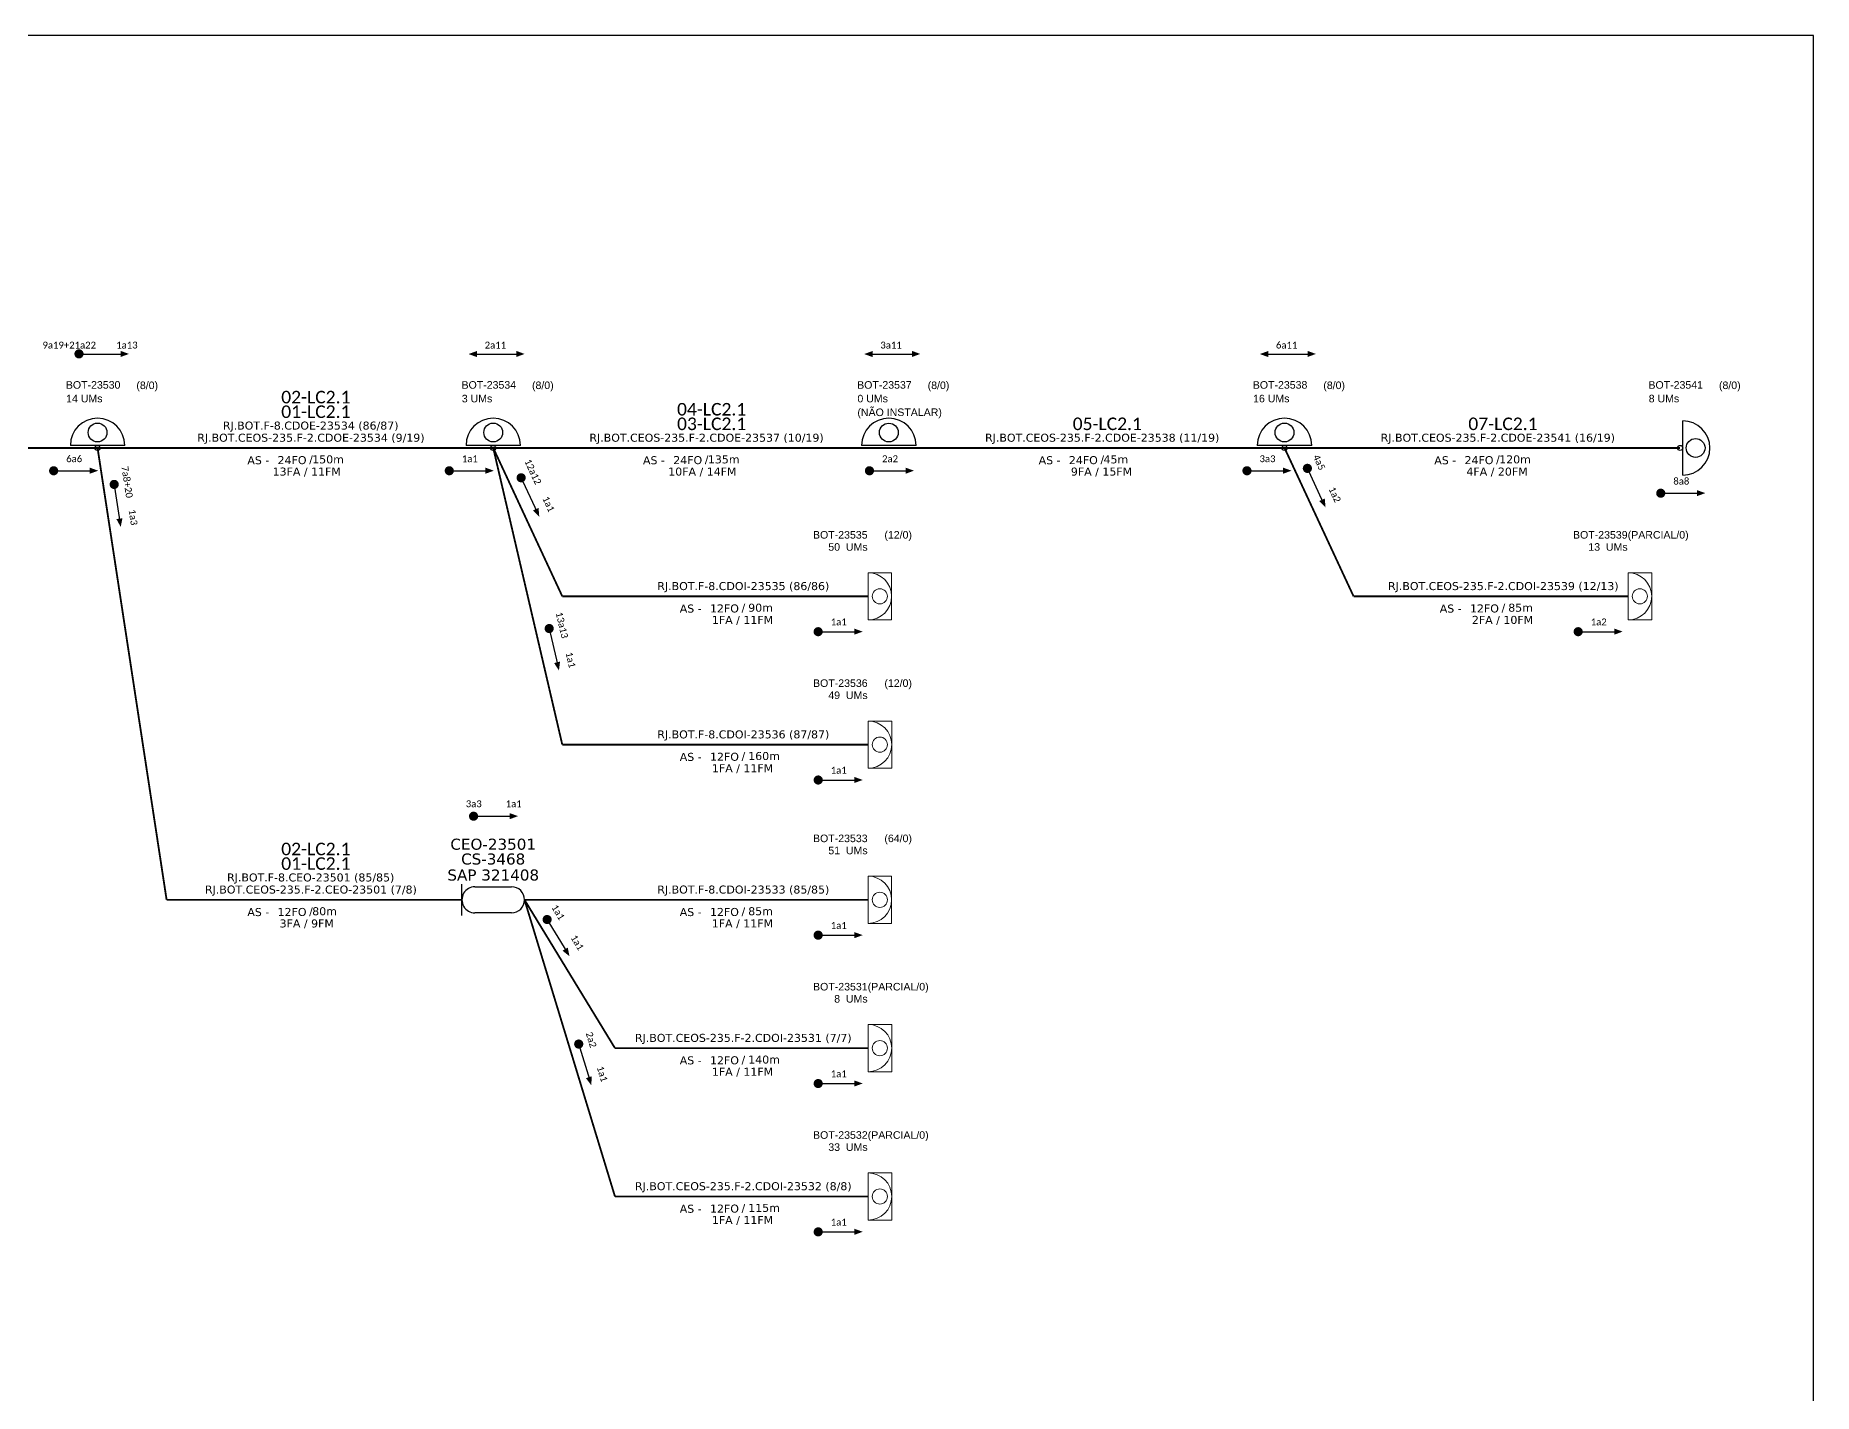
# Model space of a CAD drawing. Extents: x 4313 to 28038, y -9425 to 4777.
# Drawn here: x 19338.7 to 19727.5, y -7157.1 to -6860.1 of the extents above; entities that cross this region are included whole.
import ezdxf
from ezdxf.enums import TextEntityAlignment as Align

# ---------------------------------------------------------------- set-up
doc = ezdxf.new("R2010")
doc.units = ezdxf.units.DM
doc.header["$MEASUREMENT"] = 0
for name, color, linetype, lineweight in [("20.0-LEGENDA DOS CDO'S", 1, 'Continuous', 0), ('20.1-CDO_INTERIOR', 1, 'Continuous', 0), ('20.2-CDO_POSTE', 1, 'Continuous', 5), ('40.1-ETIQUETAS', 1, 'Continuous', 20)]:
    doc.layers.add(name, color=color, linetype=linetype, lineweight=lineweight)
for name, color, linetype in [('20.4-CEOS', 1, 'Continuous'), ('CABO OPTICO EXISTENTE', 5, 'Continuous'), ('CAP a instalar', 1, 'Continuous'), ('CD de instalação futura', 8, 'Continuous'), ('label_cabos', 7, 'Continuous'), ('SETA', 7, 'Continuous')]:
    doc.layers.add(name, color=color, linetype=linetype)
doc.styles.add('ARIAL', font='arial.ttf')
doc.styles.add('siredit', font='verdana.ttf')
doc.linetypes.add('FENCELINE1', pattern='A,0.25,-0.1,[133,ltypeshp.shx,S=0.1,R=0,X=-0.1,Y=0],-0.1,1', length=1.45)

# ---------------------------------------------------------------- blocks, each defined once
blk = doc.blocks.new('CDOE-TEXTO PADRÃO')
at = {"layer": "20.0-LEGENDA DOS CDO'S", "color": 0, "style": 'ARIAL'}
for tag, p in [('CDO_N', (0.49, 7.39)), ('CORDOALHA', (0.5, 4.33)), ('SAP', (0.51, 1.67)), ('SPLITER_1', (0.59, -0.91)), ('SPLITER_2', (0.6, -3.55)), ('(XX-XX_F)S', (0.54, -8.29)), ('(XX-XX_L)S', (0.55, -10.83)), ('UMS', (0.55, -13.15))]:
    blk.add_attdef(tag, p, '', height=1.7, rotation=0.118, dxfattribs=at)
blk.add_attdef('FIBRAS_UTILIZADAS', text='', height=1.7, rotation=0.118, dxfattribs=at).set_placement((19.77, 7.43), align=Align.CENTER)
blk = doc.blocks.new('CDOE POSTE_')
at = {"color": 0}
blk.add_line((12.92, -5.49), (-2.38, -5.49), dxfattribs=at)
for centre, radius in [((5.27, -1.86), 2.64), ((5.27, -6.2), 0.708)]:
    blk.add_circle(centre, radius, dxfattribs=at)
blk.add_arc((5.27, -5.49), 7.65, 0, 180, dxfattribs=at)
blk = doc.blocks.new('ETIQUETA_RS5F')
at = {"layer": '40.1-ETIQUETAS', "color": 0, "style": 'siredit'}
blk.add_text('/', height=1.5, dxfattribs=at).set_placement((1.55, -1.95), align=Align.MIDDLE_RIGHT)
for tag, p in [('ETIQUETA_R_PRIMARIA', (1.18, 4.1)), ('ETIQUETA_R_SECUNDARIA', (1.18, 2.1)), ('F_ATIVAS/F_MORTAS', (1.11, -4.24))]:
    blk.add_attdef(tag, text='', height=1.5, dxfattribs=at).set_placement(p, align=Align.MIDDLE_CENTER)
for tag, p in [('TIPO_CABO', (-6.62, -2.12)), ('CAP_CABO', (0.37, -2.09))]:
    blk.add_attdef(tag, text='', height=1.5, dxfattribs=at).set_placement(p, align=Align.MIDDLE_RIGHT)
blk.add_attdef('METROS', text='', height=1.5, dxfattribs=at).set_placement((2.11, -1.95), align=Align.MIDDLE_LEFT)
for tag, p in [('FUSÃO_1', (0.82, -8.39)), ('FUSÃO_2', (0.82, -10.6)), ('FUSÃO_3', (0.82, -12.93)), ('FUSÃO_4', (0.82, -15.14)), ('FUSÃO_5', (0.82, -17.16))]:
    blk.add_attdef(tag, text='', height=1.5, dxfattribs=at).set_placement(p, align=Align.CENTER)
blk = doc.blocks.new('CDOI_INT')
at = {"layer": '20.1-CDO_INTERIOR', "color": 0, "lineweight": 18}
blk.add_lwpolyline([(4.25, -4.25), (4.25, 4.25), (0, 4.25), (0, -4.25)], close=True, dxfattribs=at)
blk.add_circle((2.12, 0), 1.36, dxfattribs=at)
blk.add_arc((0, 0), 4.25, 270, 90, dxfattribs=at)
at = {"layer": "20.0-LEGENDA DOS CDO'S", "color": 0, "style": 'ARIAL'}
for tag, p in [('CDO_N', (-0.08, 10.38)), ('SPLITER_1', (21.18, 10.38)), ('SPLITER_2', (21.19, 8.68)), ('SAP', (-0.08, 6.23)), ('SURVEY', (-0.08, 8.2)), ('1:XX', (5.94, -2.22)), ('UMS', (5.94, -4.24))]:
    blk.add_attdef(tag, p, '', height=1.36, dxfattribs=at)
blk.add_attdef('FIBRAS_UTILIZADAS', text='', height=1.36, dxfattribs=at).set_placement((15.34, 10.38), align=Align.CENTER)

msp = doc.modelspace()

# ---------------------------------------------------------------- linework, layer by layer
at = {"color": 8}
msp.add_line((19531.26, -6949.79), (19519.36, -6949.79), dxfattribs=at)
msp.add_lwpolyline([(18888.92, -7454.14), (19727.49, -7454.14), (19727.49, -6860.14), (18888.92, -6860.14), (18888.92, -7454.14)])
for points, const_width in [([(19347.72, -6929.77, 1), (19348.72, -6929.77, 1)], 1), ([(19342.18, -6955.33, 1), (19343.18, -6955.33, 1)], 1), ([(19428.69, -6955.33, 1), (19429.69, -6955.33, 1)], 1), ([(19520.57, -6955.33, 1), (19521.57, -6955.33, 1)], 1), ([(19603.12, -6955.33, 1), (19604.12, -6955.33, 1)], 1), ([(19616.62, -6954.35, 1), (19617.04, -6955.26, 1)], 1), ([(19355.84, -6957.82, 1), (19355.99, -6958.81, 1)], 1), ([(19444.69, -6956.41, 1), (19445.11, -6957.32, 1)], 1), ([(19693.6, -6960.24, 1), (19694.6, -6960.24, 1)], 1), ([(19450.93, -6989.35, 1), (19451.15, -6990.33, 1)], 1), ([(19509.35, -6990.53, 1), (19510.35, -6990.53, 1)], 1), ([(19509.36, -7022.97, 1), (19510.36, -7022.97, 1)], 1), ([(19434, -7030.89, 1), (19435, -7030.89, 1)], 0.999), ([(19450.32, -7053.06, 1), (19450.84, -7053.91, 1)], 1), ([(19509.35, -7056.91, 1), (19510.35, -7056.91, 1)], 1), ([(19457.35, -7080.24, 1), (19457.64, -7081.2, 1)], 1)]:
    msp.add_lwpolyline(points, format="xyb", close=True, dxfattribs=dict(const_width=const_width))
at = {"color": 8, "const_width": 1}
for points in [[(19675.54, -6990.53, 1), (19676.54, -6990.53, 1)], [(19509.36, -7089.36, 1), (19510.36, -7089.36, 1)], [(19509.36, -7121.8, 1), (19510.36, -7121.8, 1)]]:
    msp.add_lwpolyline(points, format="xyb", close=True, dxfattribs=at)
at = {"color": 8}
msp.add_arc((19525.31, -6949.79), 5.95, 0, 180, dxfattribs=at)
at = {"layer": 'CAP a instalar', "color": 0, "linetype": 'Continuous'}
for p, q in [((19431.95, -7052.61), (19431.95, -7045.74)), ((19434.8, -7046.33), (19442.79, -7046.32)), ((19442.79, -7052.02), (19434.8, -7052.02))]:
    msp.add_line(p, q, dxfattribs=at)
at = {"layer": 'CAP a instalar', "color": 0, "linetype": 'FENCELINE1', "ltscale": 6, "const_width": 0.4}
for points in [[(19265.77, -6950.34), (19352.28, -6950.34)], [(19352.28, -6950.34), (19367.38, -7049.17)], [(19352.28, -6950.34), (19438.8, -6950.34)], [(19438.8, -6950.34), (19525.31, -6950.34)], [(19525.31, -6950.34), (19611.83, -6950.34)], [(19611.83, -6950.34), (19698.34, -6950.34)], [(19367.38, -7049.17), (19431.95, -7049.18)]]:
    msp.add_lwpolyline(points, dxfattribs=at)
at = {"layer": 'CAP a instalar', "linetype": 'FENCELINE1', "ltscale": 6, "const_width": 0.4}
for points in [[(19438.8, -6950.34), (19453.9, -6982.79)], [(19438.8, -6950.34), (19453.9, -7015.23)], [(19453.9, -6982.79), (19520.76, -6982.79)], [(19453.9, -7015.23), (19520.77, -7015.23)]]:
    msp.add_lwpolyline(points, dxfattribs=at)
at = {"layer": 'CAP a instalar', "color": 8, "linetype": 'FENCELINE1', "ltscale": 6, "const_width": 0.4}
for points in [[(19611.83, -6950.34), (19626.93, -6982.79)], [(19626.93, -6982.79), (19686.95, -6982.79)], [(19445.64, -7049.17), (19465.42, -7081.61)], [(19465.42, -7114.06), (19445.64, -7049.17)], [(19465.42, -7081.61), (19520.76, -7081.61)], [(19465.42, -7114.06), (19520.76, -7114.06)]]:
    msp.add_lwpolyline(points, dxfattribs=at)
at = {"layer": 'CAP a instalar', "color": 251, "linetype": 'FENCELINE1', "ltscale": 6, "true_color": 0x636466, "const_width": 0.4}
msp.add_lwpolyline([(19445.64, -7049.17), (19520.76, -7049.17)], dxfattribs=at)
at = {"layer": 'CAP a instalar', "color": 0, "linetype": 'Continuous'}
for centre, start_param, end_param in [((19434.8, -7049.17), 6.283185, 9.424778), ((19442.79, -7049.17), 3.141593, 6.283185)]:
    msp.add_ellipse(centre, major_axis=(0, 2.85), ratio=1, start_param=start_param, end_param=end_param, dxfattribs=at)
at = {"layer": 'CD de instalação futura', "color": 8}
msp.add_circle((19525.31, -6946.97), 2.05, dxfattribs=at)
at = {"layer": 'SETA'}
for points in [[(19348.72, -6929.8), (19357.32, -6929.8)], [(19435.23, -6929.8), (19443.83, -6929.8)], [(19521.75, -6929.8), (19530.35, -6929.8)], [(19608.27, -6929.8), (19616.86, -6929.8)], [(19616.69, -6954.51), (19620.31, -6962.31)], [(19342.68, -6955.33), (19351.27, -6955.33)], [(19355.87, -6958), (19357.16, -6966.5)], [(19429.19, -6955.33), (19437.79, -6955.33)], [(19444.77, -6956.57), (19448.38, -6964.37)], [(19521.07, -6955.33), (19529.67, -6955.33)], [(19603.62, -6955.33), (19612.21, -6955.33)], [(19694.1, -6960.24), (19702.7, -6960.24)], [(19450.97, -6989.52), (19452.9, -6997.9)], [(19509.85, -6990.53), (19518.45, -6990.53)], [(19509.86, -7022.97), (19518.45, -7022.97)], [(19434.5, -7030.89), (19443.09, -7030.89)], [(19450.41, -7053.21), (19454.87, -7060.55)], [(19509.85, -7056.91), (19518.45, -7056.91)], [(19457.4, -7080.41), (19459.9, -7088.64)]]:
    msp.add_lwpolyline(points, dxfattribs=at)
at = {"layer": 'SETA', "color": 8}
for points in [[(19676.04, -6990.53), (19684.64, -6990.53)], [(19509.86, -7089.36), (19518.45, -7089.36)], [(19509.86, -7121.8), (19518.45, -7121.8)]]:
    msp.add_lwpolyline(points, dxfattribs=at)
at = {"layer": 'SETA'}
for points in [[(19357.32, -6929.11), (19359.15, -6929.78), (19357.32, -6930.45)], [(19435.23, -6930.47), (19433.4, -6929.8), (19435.23, -6929.14)], [(19443.83, -6929.11), (19445.66, -6929.78), (19443.83, -6930.45)], [(19521.75, -6930.47), (19519.92, -6929.8), (19521.75, -6929.14)], [(19530.35, -6929.11), (19532.18, -6929.78), (19530.35, -6930.45)], [(19608.27, -6930.47), (19606.43, -6929.8), (19608.27, -6929.14)], [(19616.86, -6929.11), (19618.69, -6929.78), (19616.86, -6930.45)], [(19350.58, -6954.65), (19352.42, -6955.32), (19350.58, -6955.98)], [(19437.1, -6954.65), (19438.93, -6955.32), (19437.1, -6955.98)], [(19528.98, -6954.65), (19530.81, -6955.32), (19528.98, -6955.98)], [(19611.52, -6954.65), (19613.36, -6955.32), (19611.52, -6955.98)], [(19620.63, -6961.4), (19620.8, -6963.34), (19619.42, -6961.96)], [(19702.01, -6959.56), (19703.84, -6960.22), (19702.01, -6960.89)], [(19357.72, -6965.71), (19357.34, -6967.62), (19356.41, -6965.91)], [(19448.71, -6963.46), (19448.87, -6965.4), (19447.5, -6964.02)], [(19517.76, -6989.85), (19519.59, -6990.52), (19517.76, -6991.18)], [(19453.41, -6997.07), (19453.17, -6999.01), (19452.11, -6997.38)], [(19517.76, -7022.29), (19519.6, -7022.96), (19517.76, -7023.62)], [(19442.4, -7030.21), (19444.23, -7030.87), (19442.4, -7031.54)], [(19455.1, -7059.61), (19455.48, -7061.52), (19453.96, -7060.3)], [(19517.76, -7056.23), (19519.59, -7056.9), (19517.76, -7057.57)], [(19460.35, -7087.78), (19460.24, -7089.73), (19459.07, -7088.17)]]:
    msp.add_solid(points, dxfattribs=at)
at = {"layer": 'SETA', "color": 8}
for points in [[(19683.95, -6989.85), (19685.78, -6990.51), (19683.95, -6991.18)], [(19517.76, -7088.68), (19519.6, -7089.34), (19517.76, -7090.01)], [(19517.76, -7121.12), (19519.6, -7121.78), (19517.76, -7122.45)]]:
    msp.add_solid(points, dxfattribs=at)

# ---------------------------------------------------------------- block references
at = {"layer": '20.2-CDO_POSTE', "color": 0}
ref = msp.add_blockref('CDOE-TEXTO PADRÃO', (19352.44, -6948.46), dxfattribs=dict(at, xscale=0.972000002861023, yscale=0.972000002861023, zscale=0.972000002861023))
ref.add_attrib('CDO_N', 'BOT-23530', (19345.35, -6937.39), dxfattribs={"layer": "20.0-LEGENDA DOS CDO'S", "color": 0, "height": 1.652, "rotation": 0.118, "style": 'ARIAL'})
ref.add_attrib('CORDOALHA', '14 UMs', (19345.41, -6940.37), dxfattribs={"layer": "20.0-LEGENDA DOS CDO'S", "color": 0, "height": 1.652, "rotation": 0.118, "style": 'ARIAL'})
ref.add_attrib('FIBRAS_UTILIZADAS', '       (8/0)', dxfattribs={"layer": "20.0-LEGENDA DOS CDO'S", "color": 0, "height": 1.6523, "rotation": 0.118, "style": 'ARIAL'}).set_placement((19360.9, -6937.47), align=Align.CENTER)
at = {"layer": '20.2-CDO_POSTE', "color": 5}
ref = msp.add_blockref('CDOE-TEXTO PADRÃO', (19438.96, -6948.46), dxfattribs=dict(at, xscale=0.972000002861023, yscale=0.972000002861023, zscale=0.972000002861023))
ref.add_attrib('CDO_N', 'BOT-23534', (19431.87, -6937.39), dxfattribs={"layer": "20.0-LEGENDA DOS CDO'S", "color": 0, "height": 1.652, "rotation": 0.118, "style": 'ARIAL'})
ref.add_attrib('CORDOALHA', '3 UMs', (19431.93, -6940.37), dxfattribs={"layer": "20.0-LEGENDA DOS CDO'S", "color": 0, "height": 1.652, "rotation": 0.118, "style": 'ARIAL'})
ref.add_attrib('FIBRAS_UTILIZADAS', '       (8/0)', dxfattribs={"layer": "20.0-LEGENDA DOS CDO'S", "color": 0, "height": 1.6523, "rotation": 0.118, "style": 'ARIAL'}).set_placement((19447.41, -6937.47), align=Align.CENTER)
at = {"layer": '20.2-CDO_POSTE', "color": 8}
ref = msp.add_blockref('CDOE-TEXTO PADRÃO', (19525.47, -6948.46), dxfattribs=dict(at, xscale=0.972000002861023, yscale=0.972000002861023, zscale=0.972000002861023))
ref.add_attrib('CDO_N', 'BOT-23537', (19518.38, -6937.39), dxfattribs={"layer": "20.0-LEGENDA DOS CDO'S", "color": 0, "height": 1.652, "rotation": 0.118, "style": 'ARIAL'})
ref.add_attrib('CORDOALHA', '0 UMs', (19518.44, -6940.37), dxfattribs={"layer": "20.0-LEGENDA DOS CDO'S", "color": 0, "height": 1.652, "rotation": 0.118, "style": 'ARIAL'})
ref.add_attrib('SAP', '(NÃO INSTALAR)', (19518.44, -6943.38), dxfattribs={"layer": "20.0-LEGENDA DOS CDO'S", "color": 0, "height": 1.6523, "rotation": 0.118, "style": 'ARIAL'})
ref.add_attrib('FIBRAS_UTILIZADAS', '       (8/0)', dxfattribs={"layer": "20.0-LEGENDA DOS CDO'S", "color": 0, "height": 1.6523, "rotation": 0.118, "style": 'ARIAL'}).set_placement((19533.93, -6937.47), align=Align.CENTER)
at = {"layer": '20.2-CDO_POSTE', "color": 0}
ref = msp.add_blockref('CDOE-TEXTO PADRÃO', (19611.99, -6948.46), dxfattribs=dict(at, xscale=0.972000002861023, yscale=0.972000002861023, zscale=0.972000002861023))
ref.add_attrib('CDO_N', 'BOT-23538', (19604.9, -6937.39), dxfattribs={"layer": "20.0-LEGENDA DOS CDO'S", "color": 0, "height": 1.652, "rotation": 0.118, "style": 'ARIAL'})
ref.add_attrib('CORDOALHA', '16 UMs', (19604.96, -6940.37), dxfattribs={"layer": "20.0-LEGENDA DOS CDO'S", "color": 0, "height": 1.652, "rotation": 0.118, "style": 'ARIAL'})
ref.add_attrib('FIBRAS_UTILIZADAS', '       (8/0)', dxfattribs={"layer": "20.0-LEGENDA DOS CDO'S", "color": 0, "height": 1.6523, "rotation": 0.118, "style": 'ARIAL'}).set_placement((19620.44, -6937.47), align=Align.CENTER)
ref = msp.add_blockref('CDOE-TEXTO PADRÃO', (19698.5, -6948.46), dxfattribs=dict(at, xscale=0.972000002861023, yscale=0.972000002861023, zscale=0.972000002861023))
ref.add_attrib('CDO_N', 'BOT-23541', (19691.41, -6937.39), dxfattribs={"layer": "20.0-LEGENDA DOS CDO'S", "color": 0, "height": 1.652, "rotation": 0.118, "style": 'ARIAL'})
ref.add_attrib('CORDOALHA', '8 UMs', (19691.47, -6940.37), dxfattribs={"layer": "20.0-LEGENDA DOS CDO'S", "color": 0, "height": 1.652, "rotation": 0.118, "style": 'ARIAL'})
ref.add_attrib('FIBRAS_UTILIZADAS', '       (8/0)', dxfattribs={"layer": "20.0-LEGENDA DOS CDO'S", "color": 0, "height": 1.6523, "rotation": 0.118, "style": 'ARIAL'}).set_placement((19706.96, -6937.47), align=Align.CENTER)
at = {"layer": 'CAP a instalar', "color": 0, "linetype": 'FENCELINE1', "ltscale": 7}
ref = msp.add_blockref('ETIQUETA_RS5F', (19397.55, -6950.56), dxfattribs=dict(at, xscale=1.166399984999771, yscale=1.166399984999771, zscale=1.166399984999771))
ref.add_attrib('ETIQUETA_R_PRIMARIA', 'RJ.BOT.F-8.CDOE-23534 (86/87)', dxfattribs={"layer": '40.1-ETIQUETAS', "color": 0, "height": 1.7496, "style": 'siredit'}).set_placement((19398.88, -6945.45), align=Align.MIDDLE_CENTER)
ref.add_attrib('ETIQUETA_R_SECUNDARIA', 'RJ.BOT.CEOS-235.F-2.CDOE-23534 (9/19)', dxfattribs={"layer": '40.1-ETIQUETAS', "color": 0, "height": 1.7496, "style": 'siredit'}).set_placement((19398.93, -6948.1), align=Align.MIDDLE_CENTER)
ref.add_attrib('TIPO_CABO', 'AS -', dxfattribs={"layer": '40.1-ETIQUETAS', "color": 0, "height": 1.75, "style": 'siredit'}).set_placement((19389.83, -6953.03), align=Align.MIDDLE_RIGHT)
ref.add_attrib('CAP_CABO', '24FO', dxfattribs={"layer": '40.1-ETIQUETAS', "color": 0, "height": 1.75, "style": 'siredit'}).set_placement((19397.97, -6953), align=Align.MIDDLE_RIGHT)
ref.add_attrib('METROS', '150m', dxfattribs={"layer": '40.1-ETIQUETAS', "color": 0, "height": 1.75, "style": 'siredit'}).set_placement((19399.22, -6952.84), align=Align.MIDDLE_LEFT)
ref.add_attrib('F_ATIVAS/F_MORTAS', '13FA / 11FM', dxfattribs={"layer": '40.1-ETIQUETAS', "color": 0, "height": 1.7496, "style": 'siredit'}).set_placement((19398.02, -6955.51), align=Align.MIDDLE_CENTER)
ref = msp.add_blockref('ETIQUETA_RS5F', (19484.06, -6950.56), dxfattribs=dict(at, xscale=1.166399984999771, yscale=1.166399984999771, zscale=1.166399984999771))
ref.add_attrib('ETIQUETA_R_SECUNDARIA', 'RJ.BOT.CEOS-235.F-2.CDOE-23537 (10/19)', dxfattribs={"layer": '40.1-ETIQUETAS', "color": 0, "height": 1.7496, "style": 'siredit'}).set_placement((19485.44, -6948.1), align=Align.MIDDLE_CENTER)
ref.add_attrib('TIPO_CABO', 'AS -', dxfattribs={"layer": '40.1-ETIQUETAS', "color": 0, "height": 1.75, "style": 'siredit'}).set_placement((19476.34, -6953.03), align=Align.MIDDLE_RIGHT)
ref.add_attrib('CAP_CABO', '24FO', dxfattribs={"layer": '40.1-ETIQUETAS', "color": 0, "height": 1.75, "style": 'siredit'}).set_placement((19484.49, -6953), align=Align.MIDDLE_RIGHT)
ref.add_attrib('METROS', '135m', dxfattribs={"layer": '40.1-ETIQUETAS', "color": 0, "height": 1.75, "style": 'siredit'}).set_placement((19485.74, -6952.84), align=Align.MIDDLE_LEFT)
ref.add_attrib('F_ATIVAS/F_MORTAS', '10FA / 14FM', dxfattribs={"layer": '40.1-ETIQUETAS', "color": 0, "height": 1.7496, "style": 'siredit'}).set_placement((19484.53, -6955.51), align=Align.MIDDLE_CENTER)
ref = msp.add_blockref('ETIQUETA_RS5F', (19570.58, -6950.56), dxfattribs=dict(at, xscale=1.166399984999771, yscale=1.166399984999771, zscale=1.166399984999771))
ref.add_attrib('ETIQUETA_R_SECUNDARIA', 'RJ.BOT.CEOS-235.F-2.CDOE-23538 (11/19)', dxfattribs={"layer": '40.1-ETIQUETAS', "color": 0, "height": 1.7496, "style": 'siredit'}).set_placement((19571.96, -6948.1), align=Align.MIDDLE_CENTER)
ref.add_attrib('TIPO_CABO', 'AS -', dxfattribs={"layer": '40.1-ETIQUETAS', "color": 0, "height": 1.75, "style": 'siredit'}).set_placement((19562.86, -6953.03), align=Align.MIDDLE_RIGHT)
ref.add_attrib('CAP_CABO', '24FO', dxfattribs={"layer": '40.1-ETIQUETAS', "color": 0, "height": 1.75, "style": 'siredit'}).set_placement((19571, -6953), align=Align.MIDDLE_RIGHT)
ref.add_attrib('METROS', '45m', dxfattribs={"layer": '40.1-ETIQUETAS', "color": 0, "height": 1.75, "style": 'siredit'}).set_placement((19572.25, -6952.84), align=Align.MIDDLE_LEFT)
ref.add_attrib('F_ATIVAS/F_MORTAS', '9FA / 15FM', dxfattribs={"layer": '40.1-ETIQUETAS', "color": 0, "height": 1.75, "style": 'siredit'}).set_placement((19571.81, -6955.51), align=Align.MIDDLE_CENTER)
ref = msp.add_blockref('ETIQUETA_RS5F', (19657.09, -6950.56), dxfattribs=dict(at, xscale=1.166399984999771, yscale=1.166399984999771, zscale=1.166399984999771))
ref.add_attrib('ETIQUETA_R_SECUNDARIA', 'RJ.BOT.CEOS-235.F-2.CDOE-23541 (16/19)', dxfattribs={"layer": '40.1-ETIQUETAS', "color": 0, "height": 1.7496, "style": 'siredit'}).set_placement((19658.47, -6948.1), align=Align.MIDDLE_CENTER)
ref.add_attrib('TIPO_CABO', 'AS -', dxfattribs={"layer": '40.1-ETIQUETAS', "color": 0, "height": 1.75, "style": 'siredit'}).set_placement((19649.37, -6953.03), align=Align.MIDDLE_RIGHT)
ref.add_attrib('CAP_CABO', '24FO', dxfattribs={"layer": '40.1-ETIQUETAS', "color": 0, "height": 1.75, "style": 'siredit'}).set_placement((19657.52, -6953), align=Align.MIDDLE_RIGHT)
ref.add_attrib('METROS', '120m', dxfattribs={"layer": '40.1-ETIQUETAS', "color": 0, "height": 1.75, "style": 'siredit'}).set_placement((19658.77, -6952.84), align=Align.MIDDLE_LEFT)
ref.add_attrib('F_ATIVAS/F_MORTAS', '4FA / 20FM', dxfattribs={"layer": '40.1-ETIQUETAS', "color": 0, "height": 1.75, "style": 'siredit'}).set_placement((19658.3, -6955.51), align=Align.MIDDLE_CENTER)
at = {"layer": 'CAP a instalar', "linetype": 'FENCELINE1', "ltscale": 7}
ref = msp.add_blockref('ETIQUETA_RS5F', (19492.1, -6983), dxfattribs=dict(at, xscale=1.166399984998861, yscale=1.166399984998861, zscale=1.166399984998861))
ref.add_attrib('ETIQUETA_R_SECUNDARIA', 'RJ.BOT.F-8.CDOI-23535 (86/86)', dxfattribs={"layer": 'CABO OPTICO EXISTENTE', "color": 0, "height": 1.7496, "style": 'siredit'}).set_placement((19493.48, -6980.55), align=Align.MIDDLE_CENTER)
ref.add_attrib('TIPO_CABO', 'AS -', dxfattribs={"layer": '40.1-ETIQUETAS', "color": 0, "height": 1.75, "style": 'siredit'}).set_placement((19484.38, -6985.47), align=Align.MIDDLE_RIGHT)
ref.add_attrib('CAP_CABO', '12FO', dxfattribs={"layer": '40.1-ETIQUETAS', "color": 0, "height": 1.75, "style": 'siredit'}).set_placement((19492.52, -6985.44), align=Align.MIDDLE_RIGHT)
ref.add_attrib('METROS', '90m', dxfattribs={"layer": '40.1-ETIQUETAS', "color": 0, "height": 1.75, "style": 'siredit'}).set_placement((19494.56, -6985.28), align=Align.MIDDLE_LEFT)
ref.add_attrib('F_ATIVAS/F_MORTAS', '1FA / 11FM', dxfattribs={"layer": '40.1-ETIQUETAS', "color": 0, "height": 1.75, "style": 'siredit'}).set_placement((19493.31, -6987.95), align=Align.MIDDLE_CENTER)
at = {"layer": 'CAP a instalar', "color": 8, "linetype": 'FENCELINE1', "ltscale": 7}
ref = msp.add_blockref('ETIQUETA_RS5F', (19658.29, -6983), dxfattribs=dict(at, xscale=1.166399984998861, yscale=1.166399984998861, zscale=1.166399984998861))
ref.add_attrib('ETIQUETA_R_SECUNDARIA', 'RJ.BOT.CEOS-235.F-2.CDOI-23539 (12/13)', dxfattribs={"layer": 'CABO OPTICO EXISTENTE', "color": 0, "height": 1.7496, "style": 'siredit'}).set_placement((19659.67, -6980.55), align=Align.MIDDLE_CENTER)
ref.add_attrib('TIPO_CABO', 'AS -', dxfattribs={"layer": '40.1-ETIQUETAS', "color": 0, "height": 1.75, "style": 'siredit'}).set_placement((19650.57, -6985.47), align=Align.MIDDLE_RIGHT)
ref.add_attrib('CAP_CABO', '12FO', dxfattribs={"layer": '40.1-ETIQUETAS', "color": 0, "height": 1.75, "style": 'siredit'}).set_placement((19658.71, -6985.44), align=Align.MIDDLE_RIGHT)
ref.add_attrib('METROS', '85m', dxfattribs={"layer": '40.1-ETIQUETAS', "color": 0, "height": 1.75, "style": 'siredit'}).set_placement((19660.75, -6985.28), align=Align.MIDDLE_LEFT)
ref.add_attrib('F_ATIVAS/F_MORTAS', '2FA / 10FM', dxfattribs={"layer": '40.1-ETIQUETAS', "color": 0, "height": 1.75, "style": 'siredit'}).set_placement((19659.5, -6987.95), align=Align.MIDDLE_CENTER)
at = {"layer": 'CAP a instalar', "linetype": 'FENCELINE1', "ltscale": 7}
ref = msp.add_blockref('ETIQUETA_RS5F', (19492.1, -7015.44), dxfattribs=dict(at, xscale=1.166399984998861, yscale=1.166399984998861, zscale=1.166399984998861))
ref.add_attrib('ETIQUETA_R_SECUNDARIA', 'RJ.BOT.F-8.CDOI-23536 (87/87)', dxfattribs={"layer": 'CABO OPTICO EXISTENTE', "color": 0, "height": 1.7496, "style": 'siredit'}).set_placement((19493.48, -7012.99), align=Align.MIDDLE_CENTER)
ref.add_attrib('TIPO_CABO', 'AS -', dxfattribs={"layer": '40.1-ETIQUETAS', "color": 0, "height": 1.75, "style": 'siredit'}).set_placement((19484.38, -7017.91), align=Align.MIDDLE_RIGHT)
ref.add_attrib('CAP_CABO', '12FO', dxfattribs={"layer": '40.1-ETIQUETAS', "color": 0, "height": 1.75, "style": 'siredit'}).set_placement((19492.53, -7017.88), align=Align.MIDDLE_RIGHT)
ref.add_attrib('METROS', '160m', dxfattribs={"layer": '40.1-ETIQUETAS', "color": 0, "height": 1.75, "style": 'siredit'}).set_placement((19494.56, -7017.72), align=Align.MIDDLE_LEFT)
ref.add_attrib('F_ATIVAS/F_MORTAS', '1FA / 11FM', dxfattribs={"layer": '40.1-ETIQUETAS', "color": 0, "height": 1.75, "style": 'siredit'}).set_placement((19493.32, -7020.39), align=Align.MIDDLE_CENTER)
at = {"layer": 'CAP a instalar', "color": 0, "linetype": 'FENCELINE1', "ltscale": 7}
ref = msp.add_blockref('ETIQUETA_RS5F', (19397.55, -7049.39), dxfattribs=dict(at, xscale=1.166399984999771, yscale=1.166399984999771, zscale=1.166399984999771))
ref.add_attrib('ETIQUETA_R_PRIMARIA', 'RJ.BOT.F-8.CEO-23501 (85/85)', dxfattribs={"layer": '40.1-ETIQUETAS', "color": 0, "height": 1.7496, "style": 'siredit'}).set_placement((19398.88, -7044.28), align=Align.MIDDLE_CENTER)
ref.add_attrib('ETIQUETA_R_SECUNDARIA', 'RJ.BOT.CEOS-235.F-2.CEO-23501 (7/8)', dxfattribs={"layer": '40.1-ETIQUETAS', "color": 0, "height": 1.7496, "style": 'siredit'}).set_placement((19398.93, -7046.93), align=Align.MIDDLE_CENTER)
ref.add_attrib('TIPO_CABO', 'AS -', dxfattribs={"layer": '40.1-ETIQUETAS', "color": 0, "height": 1.75, "style": 'siredit'}).set_placement((19389.83, -7051.85), align=Align.MIDDLE_RIGHT)
ref.add_attrib('CAP_CABO', '12FO', dxfattribs={"layer": '40.1-ETIQUETAS', "color": 0, "height": 1.75, "style": 'siredit'}).set_placement((19397.97, -7051.83), align=Align.MIDDLE_RIGHT)
ref.add_attrib('METROS', '80m', dxfattribs={"layer": '40.1-ETIQUETAS', "color": 0, "height": 1.75, "style": 'siredit'}).set_placement((19399.22, -7051.67), align=Align.MIDDLE_LEFT)
ref.add_attrib('F_ATIVAS/F_MORTAS', '3FA / 9FM', dxfattribs={"layer": '40.1-ETIQUETAS', "color": 0, "height": 1.75, "style": 'siredit'}).set_placement((19398.02, -7054.34), align=Align.MIDDLE_CENTER)
at = {"layer": 'CAP a instalar', "color": 251, "linetype": 'FENCELINE1', "ltscale": 7, "true_color": 0x636466}
ref = msp.add_blockref('ETIQUETA_RS5F', (19492.1, -7049.39), dxfattribs=dict(at, xscale=1.166399984998861, yscale=1.166399984998861, zscale=1.166399984998861))
ref.add_attrib('ETIQUETA_R_SECUNDARIA', 'RJ.BOT.F-8.CDOI-23533 (85/85)', dxfattribs={"layer": 'CABO OPTICO EXISTENTE', "color": 0, "height": 1.7496, "style": 'siredit'}).set_placement((19493.48, -7046.93), align=Align.MIDDLE_CENTER)
ref.add_attrib('TIPO_CABO', 'AS -', dxfattribs={"layer": '40.1-ETIQUETAS', "color": 0, "height": 1.75, "style": 'siredit'}).set_placement((19484.38, -7051.85), align=Align.MIDDLE_RIGHT)
ref.add_attrib('CAP_CABO', '12FO', dxfattribs={"layer": '40.1-ETIQUETAS', "color": 0, "height": 1.75, "style": 'siredit'}).set_placement((19492.52, -7051.83), align=Align.MIDDLE_RIGHT)
ref.add_attrib('METROS', '85m', dxfattribs={"layer": '40.1-ETIQUETAS', "color": 0, "height": 1.75, "style": 'siredit'}).set_placement((19494.56, -7051.67), align=Align.MIDDLE_LEFT)
ref.add_attrib('F_ATIVAS/F_MORTAS', '1FA / 11FM', dxfattribs={"layer": '40.1-ETIQUETAS', "color": 0, "height": 1.75, "style": 'siredit'}).set_placement((19493.29, -7054.34), align=Align.MIDDLE_CENTER)
at = {"layer": 'CAP a instalar', "color": 8, "linetype": 'FENCELINE1', "ltscale": 7}
ref = msp.add_blockref('ETIQUETA_RS5F', (19492.1, -7081.83), dxfattribs=dict(at, xscale=1.166399984998861, yscale=1.166399984998861, zscale=1.166399984998861))
ref.add_attrib('ETIQUETA_R_SECUNDARIA', 'RJ.BOT.CEOS-235.F-2.CDOI-23531 (7/7)', dxfattribs={"layer": 'CABO OPTICO EXISTENTE', "color": 0, "height": 1.7496, "style": 'siredit'}).set_placement((19493.48, -7079.37), align=Align.MIDDLE_CENTER)
ref.add_attrib('TIPO_CABO', 'AS -', dxfattribs={"layer": '40.1-ETIQUETAS', "color": 0, "height": 1.75, "style": 'siredit'}).set_placement((19484.38, -7084.29), align=Align.MIDDLE_RIGHT)
ref.add_attrib('CAP_CABO', '12FO', dxfattribs={"layer": '40.1-ETIQUETAS', "color": 0, "height": 1.75, "style": 'siredit'}).set_placement((19492.53, -7084.27), align=Align.MIDDLE_RIGHT)
ref.add_attrib('METROS', '140m', dxfattribs={"layer": '40.1-ETIQUETAS', "color": 0, "height": 1.75, "style": 'siredit'}).set_placement((19494.56, -7084.11), align=Align.MIDDLE_LEFT)
ref.add_attrib('F_ATIVAS/F_MORTAS', '1FA / 11FM', dxfattribs={"layer": '40.1-ETIQUETAS', "color": 0, "height": 1.75, "style": 'siredit'}).set_placement((19493.31, -7086.78), align=Align.MIDDLE_CENTER)
ref = msp.add_blockref('ETIQUETA_RS5F', (19492.1, -7114.27), dxfattribs=dict(at, xscale=1.166399984998861, yscale=1.166399984998861, zscale=1.166399984998861))
ref.add_attrib('ETIQUETA_R_SECUNDARIA', 'RJ.BOT.CEOS-235.F-2.CDOI-23532 (8/8)', dxfattribs={"layer": 'CABO OPTICO EXISTENTE', "color": 0, "height": 1.7496, "style": 'siredit'}).set_placement((19493.48, -7111.81), align=Align.MIDDLE_CENTER)
ref.add_attrib('TIPO_CABO', 'AS -', dxfattribs={"layer": '40.1-ETIQUETAS', "color": 0, "height": 1.75, "style": 'siredit'}).set_placement((19484.38, -7116.74), align=Align.MIDDLE_RIGHT)
ref.add_attrib('CAP_CABO', '12FO', dxfattribs={"layer": '40.1-ETIQUETAS', "color": 0, "height": 1.75, "style": 'siredit'}).set_placement((19492.53, -7116.71), align=Align.MIDDLE_RIGHT)
ref.add_attrib('METROS', '115m', dxfattribs={"layer": '40.1-ETIQUETAS', "color": 0, "height": 1.75, "style": 'siredit'}).set_placement((19494.56, -7116.55), align=Align.MIDDLE_LEFT)
ref.add_attrib('F_ATIVAS/F_MORTAS', '1FA / 11FM', dxfattribs={"layer": '40.1-ETIQUETAS', "color": 0, "height": 1.75, "style": 'siredit'}).set_placement((19493.31, -7119.22), align=Align.MIDDLE_CENTER)
at = {"layer": 'CD de instalação futura', "color": 1, "ltscale": 11}
ref = msp.add_blockref('CDOI_INT', (19520.76, -6982.79), dxfattribs=dict(at, xscale=1.21541625498503, yscale=1.21541625498503, zscale=1.21541625498503))
ref.add_attrib('CDO_N', 'BOT-23535', dxfattribs={"layer": "20.0-LEGENDA DOS CDO'S", "color": 0, "height": 1.653, "style": 'ARIAL'}).set_placement((19520.66, -6970.17), align=Align.RIGHT)
ref.add_attrib('FIBRAS_UTILIZADAS', '    (12/0)', dxfattribs={"layer": "20.0-LEGENDA DOS CDO'S", "color": 0, "height": 1.65, "style": 'ARIAL'}).set_placement((19526.07, -6970.17), align=Align.CENTER)
ref.add_attrib('SURVEY', '50  UMs', dxfattribs={"layer": "20.0-LEGENDA DOS CDO'S", "color": 0, "height": 1.653, "style": 'ARIAL'}).set_placement((19520.67, -6972.82), align=Align.RIGHT)
at = {"layer": 'CD de instalação futura', "color": 8, "ltscale": 11}
ref = msp.add_blockref('CDOI_INT', (19686.95, -6982.79), dxfattribs=dict(at, xscale=1.21541625498503, yscale=1.21541625498503, zscale=1.21541625498503))
ref.add_attrib('CDO_N', 'BOT-23539', dxfattribs={"layer": "20.0-LEGENDA DOS CDO'S", "color": 0, "height": 1.653, "style": 'ARIAL'}).set_placement((19686.85, -6970.17), align=Align.RIGHT)
ref.add_attrib('FIBRAS_UTILIZADAS', '    (PARCIAL/0)', dxfattribs={"layer": "20.0-LEGENDA DOS CDO'S", "color": 0, "height": 1.65, "style": 'ARIAL'}).set_placement((19692.26, -6970.17), align=Align.CENTER)
ref.add_attrib('SURVEY', '13  UMs', dxfattribs={"layer": "20.0-LEGENDA DOS CDO'S", "color": 0, "height": 1.653, "style": 'ARIAL'}).set_placement((19686.86, -6972.82), align=Align.RIGHT)
at = {"layer": 'CD de instalação futura', "color": 1, "ltscale": 11}
ref = msp.add_blockref('CDOI_INT', (19520.77, -7015.23), dxfattribs=dict(at, xscale=1.21541625498503, yscale=1.21541625498503, zscale=1.21541625498503))
ref.add_attrib('CDO_N', 'BOT-23536', dxfattribs={"layer": "20.0-LEGENDA DOS CDO'S", "color": 0, "height": 1.653, "style": 'ARIAL'}).set_placement((19520.67, -7002.61), align=Align.RIGHT)
ref.add_attrib('FIBRAS_UTILIZADAS', '    (12/0)', dxfattribs={"layer": "20.0-LEGENDA DOS CDO'S", "color": 0, "height": 1.65, "style": 'ARIAL'}).set_placement((19526.07, -7002.61), align=Align.CENTER)
ref.add_attrib('SURVEY', '49  UMs', dxfattribs={"layer": "20.0-LEGENDA DOS CDO'S", "color": 0, "height": 1.653, "style": 'ARIAL'}).set_placement((19520.67, -7005.26), align=Align.RIGHT)
at = {"layer": 'CD de instalação futura', "color": 251, "ltscale": 11, "true_color": 0x636466}
ref = msp.add_blockref('CDOI_INT', (19520.76, -7049.17), dxfattribs=dict(at, xscale=1.21541625498503, yscale=1.21541625498503, zscale=1.21541625498503))
ref.add_attrib('CDO_N', 'BOT-23533', dxfattribs={"layer": "20.0-LEGENDA DOS CDO'S", "color": 0, "height": 1.653, "style": 'ARIAL'}).set_placement((19520.66, -7036.56), align=Align.RIGHT)
ref.add_attrib('FIBRAS_UTILIZADAS', '    (64/0)', dxfattribs={"layer": "20.0-LEGENDA DOS CDO'S", "color": 0, "height": 1.65, "style": 'ARIAL'}).set_placement((19526.07, -7036.56), align=Align.CENTER)
ref.add_attrib('SURVEY', '51  UMs', dxfattribs={"layer": "20.0-LEGENDA DOS CDO'S", "color": 0, "height": 1.653, "style": 'ARIAL'}).set_placement((19520.67, -7039.21), align=Align.RIGHT)
at = {"layer": 'CD de instalação futura', "color": 8, "ltscale": 11}
ref = msp.add_blockref('CDOI_INT', (19520.77, -7081.61), dxfattribs=dict(at, xscale=1.21541625498503, yscale=1.21541625498503, zscale=1.21541625498503))
ref.add_attrib('CDO_N', 'BOT-23531', dxfattribs={"layer": "20.0-LEGENDA DOS CDO'S", "color": 0, "height": 1.653, "style": 'ARIAL'}).set_placement((19520.67, -7069), align=Align.RIGHT)
ref.add_attrib('FIBRAS_UTILIZADAS', '    (PARCIAL/0)', dxfattribs={"layer": "20.0-LEGENDA DOS CDO'S", "color": 0, "height": 1.65, "style": 'ARIAL'}).set_placement((19526.07, -7069), align=Align.CENTER)
ref.add_attrib('SURVEY', '8  UMs', dxfattribs={"layer": "20.0-LEGENDA DOS CDO'S", "color": 0, "height": 1.653, "style": 'ARIAL'}).set_placement((19520.67, -7071.65), align=Align.RIGHT)
ref = msp.add_blockref('CDOI_INT', (19520.77, -7114.06), dxfattribs=dict(at, xscale=1.21541625498503, yscale=1.21541625498503, zscale=1.21541625498503))
ref.add_attrib('CDO_N', 'BOT-23532', dxfattribs={"layer": "20.0-LEGENDA DOS CDO'S", "color": 0, "height": 1.653, "style": 'ARIAL'}).set_placement((19520.67, -7101.44), align=Align.RIGHT)
ref.add_attrib('FIBRAS_UTILIZADAS', '    (PARCIAL/0)', dxfattribs={"layer": "20.0-LEGENDA DOS CDO'S", "color": 0, "height": 1.65, "style": 'ARIAL'}).set_placement((19526.07, -7101.44), align=Align.CENTER)
ref.add_attrib('SURVEY', '33  UMs', dxfattribs={"layer": "20.0-LEGENDA DOS CDO'S", "color": 0, "height": 1.653, "style": 'ARIAL'}).set_placement((19520.67, -7104.09), align=Align.RIGHT)
at = {"layer": 'label_cabos', "xscale": 0.7775999903678894, "yscale": 0.7775999903678894, "zscale": 0.7775999903678894}
for p in [(19348.18, -6945.52), (19607.73, -6945.52)]:
    msp.add_blockref('CDOE POSTE_', p, dxfattribs=at)
at = {"layer": 'label_cabos', "color": 5, "xscale": 0.7775999903678894, "yscale": 0.7775999903678894, "zscale": 0.7775999903678894}
msp.add_blockref('CDOE POSTE_', (19434.7, -6945.52), dxfattribs=at)
at = {"layer": 'label_cabos', "xscale": 0.7775999903678894, "yscale": 0.7775999903678894, "zscale": 0.7775999903678894, "rotation": 270}
msp.add_blockref('CDOE POSTE_', (19703.17, -6946.25), dxfattribs=at)

# ---------------------------------------------------------------- texts
at = {"attachment_point": 5}
for s, insert, char_height, width in [('\\C7;\\fCalibri|b0|i0|c0|p34;9a19+21a22', (19346.09, -6927.85), 1.5, 25.3588), ('\\C7;\\fCalibri|b0|i0|c0|p34;1a13', (19358.7, -6927.85), 1.5, 25.3588), ('\\C7;\\fCalibri|b0|i0|c0|p34;2a11', (19439.27, -6927.85), 1.5, 25.3588), ('\\C7;\\fCalibri|b0|i0|c0|p34;3a11', (19525.79, -6927.85), 1.5, 25.3588), ('\\C7;\\fCalibri|b0|i0|c0|p34;6a11', (19612.3, -6927.85), 1.5, 25.3588), ('\\C3;\\fCalibri|b0|i0|c0|p34;02-LC2.1', (19400.01, -6939.24), 2.7432, 40.9104), ('\\C3;\\fCalibri|b0|i0|c0|p34;01-LC2.1', (19400.01, -6942.43), 2.7432, 40.9104), ('\\C3;\\fCalibri|b0|i0|c0|p34;04-LC2.1', (19486.56, -6941.89), 2.7432, 40.9104), ('\\C3;\\fCalibri|b0|i0|c0|p34;03-LC2.1', (19486.56, -6945.08), 2.7432, 40.9104), ('\\C3;\\fCalibri|b0|i0|c0|p34;05-LC2.1', (19573.08, -6945.08), 2.7432, 40.9104), ('\\C3;\\fCalibri|b0|i0|c0|p34;07-LC2.1', (19659.59, -6945.08), 2.7432, 40.9104), ('\\C7;\\fCalibri|b0|i0|c0|p34;6a6', (19347.17, -6952.71), 1.5, 25.3588), ('\\C7;\\fCalibri|b0|i0|c0|p34;1a1', (19433.69, -6952.71), 1.5, 25.3588), ('\\C7;\\fCalibri|b0|i0|c0|p34;2a2', (19525.57, -6952.71), 1.5, 25.3588), ('\\C7;\\fCalibri|b0|i0|c0|p34;3a3', (19608.11, -6952.71), 1.5, 25.3588), ('\\C7;\\fCalibri|b0|i0|c0|p34;8a8', (19698.6, -6957.61), 1.5, 25.3588), ('\\C7;\\fCalibri|b0|i0|c0|p34;1a1', (19514.35, -6988.4), 1.5, 25.3588), ('\\C7;\\fCalibri|b0|i0|c0|p34;1a1', (19514.35, -7020.84), 1.5, 25.3588), ('\\C7;\\fCalibri|b0|i0|c0|p34;3a3', (19434.55, -7028.18), 1.4978, 25.3213), ('\\C7;\\fCalibri|b0|i0|c0|p34;1a1', (19443.27, -7028.18), 1.4978, 25.3213), ('\\C3;\\fCalibri|b0|i0|c0|p34;02-LC2.1', (19400.01, -7038.07), 2.7432, 40.9104), ('\\C3;\\fCalibri|b0|i0|c0|p34;01-LC2.1', (19400.01, -7041.26), 2.7432, 40.9104), ('\\C7;\\fCalibri|b0|i0|c0|p34;1a1', (19514.35, -7054.79), 1.5, 25.3588)]:
    msp.add_mtext(s, dxfattribs=dict(at, insert=insert, char_height=char_height, width=width))
at = {"char_height": 1.5, "width": 25.3588, "attachment_point": 5}
for s, insert, rotation in [('\\C7;\\fCalibri|b0|i0|c0|p34;7a8+20', (19358.75, -6957.79), 278.6071), ('\\C7;\\fCalibri|b0|i0|c0|p34;12a12', (19447.48, -6955.56), 294.8598), ('\\C7;\\fCalibri|b0|i0|c0|p34;4a5', (19619.41, -6953.5), 294.8598), ('\\C7;\\fCalibri|b0|i0|c0|p34;1a1', (19450.9, -6962.62), 294.8598), ('\\C7;\\fCalibri|b0|i0|c0|p34;1a2', (19622.83, -6960.56), 294.8598), ('\\C7;\\fCalibri|b0|i0|c0|p34;1a3', (19360.06, -6965.52), 278.6071), ('\\C7;\\fCalibri|b0|i0|c0|p34;13a13', (19453.83, -6989.1), 283.0209), ('\\C7;\\fCalibri|b0|i0|c0|p34;1a1', (19455.73, -6996.7), 283.0209), ('\\C7;\\fCalibri|b0|i0|c0|p34;1a1', (19452.99, -7051.9), 301.2901), ('\\C7;\\fCalibri|b0|i0|c0|p34;1a1', (19457.18, -7058.53), 301.2901), ('\\C7;\\fCalibri|b0|i0|c0|p34;2a2', (19460.23, -7079.79), 286.873), ('\\C7;\\fCalibri|b0|i0|c0|p34;1a1', (19462.64, -7087.26), 286.873)]:
    msp.add_mtext(s, dxfattribs=dict(at, insert=insert, rotation=rotation))
at = {"color": 8, "char_height": 1.5, "width": 25.3588, "attachment_point": 5}
for s, insert in [('\\fCalibri|b0|i0|c0|p34;1a2', (19680.54, -6988.4)), ('\\fCalibri|b0|i0|c0|p34;1a1', (19514.35, -7087.23)), ('\\fCalibri|b0|i0|c0|p34;1a1', (19514.35, -7119.67))]:
    msp.add_mtext(s, dxfattribs=dict(at, insert=insert))
at = {"layer": '20.4-CEOS', "color": 7, "style": 'siredit'}
for s, p in [('CEO-23501', (19438.79, -7035.8)), ('CS-3468', (19438.79, -7039.04)), ('SAP 321408', (19438.8, -7042.54))]:
    msp.add_text(s, height=2.413, rotation=0.0129, dxfattribs=at).set_placement(p, align=Align.TOP_CENTER)

doc.saveas('drawing.dxf')
